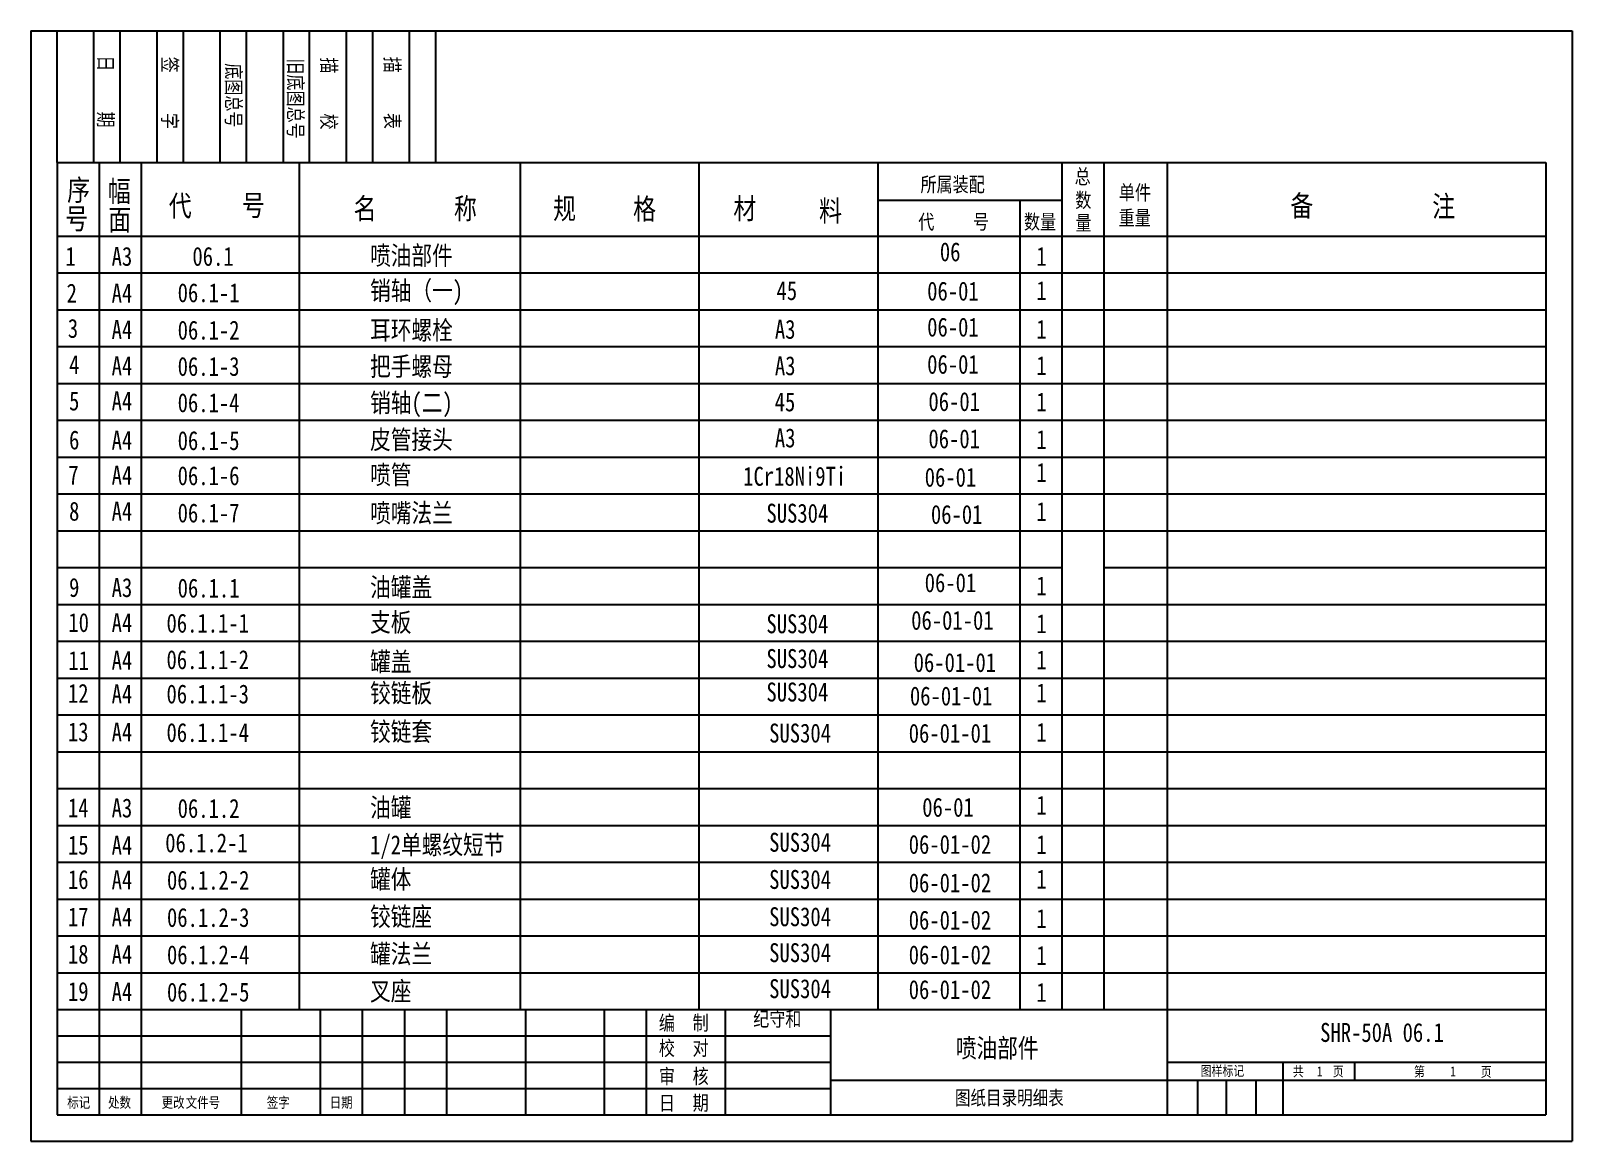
# Model space of a CAD drawing. Extents: x 196 to 489, y 195 to 406.
import ezdxf

# ---------------------------------------------------------------- set-up
doc = ezdxf.new("R2010")
doc.units = 0
doc.header["$LTSCALE"] = 10.5
doc.header["$MEASUREMENT"] = 0
doc.layers.add('SMPEN_THICK', color=7, linetype='CONTINUOUS')
doc.styles.add('HZDX', font='SimSun.ttf', dxfattribs={"width": 0.8, "height": 5.5})

msp = doc.modelspace()

# ---------------------------------------------------------------- linework, layer by layer
at = {"layer": 'SMPEN_THICK'}
for p, q in [((196, 406.49), (196, 195.49)), ((196, 406.49), (489, 406.49)), ((201, 381.49), (201, 406.49)), ((208, 381.49), (208, 406.49)), ((213, 381.49), (213, 406.49)), ((220, 381.49), (220, 406.49)), ((225, 381.49), (225, 406.49)), ((232, 381.49), (232, 406.49)), ((237, 381.49), (237, 406.49)), ((244, 381.49), (244, 406.49)), ((249, 381.49), (249, 406.49)), ((256, 381.49), (256, 406.49)), ((261, 381.49), (261, 406.49)), ((268, 381.49), (268, 406.49)), ((273, 381.49), (273, 406.49)), ((489, 406.49), (489, 195.49)), ((201, 381.49), (484, 381.49)), ((201, 381.49), (201, 200.49)), ((209, 381.49), (209, 200.49)), ((217, 381.49), (217, 220.49)), ((247, 381.49), (247, 220.49)), ((289, 381.49), (289, 220.49)), ((323, 381.49), (323, 220.49)), ((357, 381.49), (357, 220.49)), ((392, 381.49), (392, 220.49)), ((400, 381.49), (400, 220.49)), ((412, 381.49), (412, 200.49)), ((484, 381.49), (484, 200.49)), ((357, 374.3), (392, 374.3)), ((384, 374.3), (384, 220.49)), ((201, 367.49), (484, 367.49)), ((201, 362.69), (201, 200.49)), ((201, 360.49), (484, 360.49)), ((201, 353.49), (484, 353.49)), ((201, 346.49), (484, 346.49)), ((201, 339.49), (484, 339.49)), ((201, 332.49), (484, 332.49)), ((201, 325.49), (484, 325.49)), ((201, 318.49), (484, 318.49)), ((201, 311.49), (400, 311.49)), ((400, 311.49), (484, 311.49)), ((201, 304.49), (392, 304.49)), ((201, 304.42), (201, 200.49)), ((400, 304.49), (484, 304.49)), ((201, 297.49), (400, 297.49)), ((400, 297.49), (484, 297.49)), ((201, 290.49), (484, 290.49)), ((201, 283.49), (400, 283.49)), ((400, 283.49), (484, 283.49)), ((201, 276.49), (484, 276.49)), ((201, 269.49), (484, 269.49)), ((201, 262.49), (484, 262.49)), ((201, 255.49), (484, 255.49)), ((201, 248.49), (484, 248.49)), ((201, 241.49), (484, 241.49)), ((201, 234.49), (484, 234.49)), ((201, 227.49), (484, 227.49)), ((201, 220.49), (484, 220.49)), ((217, 220.49), (217, 200.49)), ((236, 220.49), (236, 200.49)), ((251, 220.49), (251, 200.49)), ((259, 220.49), (259, 200.49)), ((267, 220.49), (267, 200.49)), ((275, 220.49), (275, 200.49)), ((290, 220.49), (290, 200.49)), ((305, 220.49), (305, 200.49)), ((313, 220.49), (313, 200.49)), ((328, 220.49), (328, 200.49)), ((348, 220.49), (348, 200.49)), ((201, 215.49), (348, 215.49)), ((201, 210.49), (348, 210.49)), ((412, 210.49), (484, 210.49)), ((434, 210.49), (434, 200.49)), ((447.64, 210.49), (447.64, 207.09)), ((201, 205.49), (348, 205.49)), ((348, 207.08), (412, 207.08)), ((412, 207.08), (484, 207.08)), ((417.8, 207.08), (417.8, 200.49)), ((423.25, 207.08), (423.25, 200.49)), ((428.88, 207.08), (428.88, 200.49)), ((201, 200.49), (484, 200.49)), ((196, 195.49), (489, 195.49))]:
    msp.add_line(p, q, dxfattribs=at)

# ---------------------------------------------------------------- texts
at = {"layer": 'SMPEN_THICK', "style": 'HZDX', "width": 0.8}
for s, p in [('签     字', (221.02, 401.57)), ('描     表', (263.31, 401.57)), ('日     期', (208.83, 401.82)), ('底图总号', (233.15, 400.33)), ('旧底图总号', (244.93, 401.26)), ('描     校', (251.25, 401.44))]:
    msp.add_text(s, height=2.8, rotation=270, dxfattribs=at).set_placement(p)
for s, height, p in [('序', 4, (202.89, 374.23)), ('幅', 4, (210.61, 374.02)), ('所属装配', 2.8, (365.12, 375.9)), ('总', 2.8, (394.42, 377.41)), ('代', 4, (222.21, 371.25)), ('号', 4, (236.11, 371.34)), ('名', 4, (257.35, 370.71)), ('称', 4, (276.43, 370.71)), ('规', 4, (295.28, 370.71)), ('格', 4, (310.48, 370.64)), ('材', 4, (329.54, 370.73)), ('数', 2.8, (394.54, 372.91)), ('单件', 2.8, (402.83, 374.36)), ('备', 4, (435.42, 371.25)), ('注', 4, (462.39, 371.15)), ('号', 4, (202.52, 368.79)), ('面', 4, (210.7, 368.6)), ('料', 4, (345.84, 370.28)), ('重量', 2.8, (402.78, 369.55)), ('代', 2.8, (364.69, 368.78)), ('号', 2.8, (375.08, 368.81)), ('数量', 2.8, (384.78, 368.8)), ('量', 2.8, (394.57, 368.59)), ('1', 3.6, (202.58, 361.83)), ('A3', 3.6, (211.36, 361.83)), ('06.1', 3.6, (226.72, 361.83)), ('喷油部件', 3.6, (260.49, 362)), ('1', 3.6, (387.14, 361.83)), ('2', 3.6, (202.8, 354.85)), ('A4', 3.6, (211.36, 354.85)), ('06.1-1', 3.6, (223.91, 354.92)), ('销轴（一)', 3.6, (260.49, 355.33)), ('45', 3.6, (337.75, 355.33)), ('06-01', 3.6, (366.39, 355.23)), ('1', 3.6, (387.14, 355.33)), ('3', 3.6, (203.03, 348.15)), ('耳环螺栓', 3.6, (260.49, 347.81)), ('06-01', 3.6, (366.39, 348.39)), ('A4', 3.6, (211.36, 347.94)), ('06.1-2', 3.6, (223.91, 347.81)), ('A3', 3.6, (337.44, 347.97)), ('1', 3.6, (387.14, 347.97)), ('4', 3.6, (203.27, 341.25)), ('A4', 3.6, (211.36, 341.04)), ('06.1-3', 3.6, (223.91, 340.92)), ('把手螺母', 3.6, (260.49, 340.92)), ('A3', 3.6, (337.44, 341.05)), ('06-01', 3.6, (366.39, 341.32)), ('1', 3.6, (387.14, 341.07)), ('5', 3.6, (203.27, 334.35)), ('A4', 3.6, (211.36, 334.37)), ('06.1-4', 3.6, (223.91, 334.02)), ('销轴(二)', 3.6, (260.49, 334.02)), ('45', 3.6, (337.4, 334.18)), ('06-01', 3.6, (366.63, 334.24)), ('1', 3.6, (387.14, 334.17)), ('皮管接头', 3.6, (260.49, 327)), ('6', 3.6, (203.27, 326.94)), ('A4', 3.6, (211.36, 326.91)), ('06.1-5', 3.6, (223.91, 326.82)), ('A3', 3.6, (337.44, 327.33)), ('06-01', 3.6, (366.63, 327.17)), ('1', 3.6, (387.14, 327.03)), ('7', 3.6, (203.13, 320.27)), ('A4', 3.6, (211.36, 320.24)), ('06.1-6', 3.6, (223.91, 320.15)), ('喷管', 3.6, (260.49, 320.33)), ('1Cr18Ni9Ti', 3.6, (331.41, 320.04)), ('06-01', 3.6, (365.92, 319.86)), ('1', 3.6, (387.14, 320.78)), ('8', 3.6, (203.27, 313.4)), ('A4', 3.6, (211.36, 313.42)), ('06.1-7', 3.6, (223.91, 313.07)), ('喷嘴法兰', 3.6, (260.49, 313.07)), ('SUS304', 3.6, (335.83, 313.02)), ('1', 3.6, (387.14, 313.34)), ('06-01', 3.6, (367.1, 312.79)), ('9', 3.6, (203.27, 298.92)), ('A3', 3.6, (211.36, 298.89)), ('06.1.1', 3.6, (223.91, 298.8)), ('油罐盖', 3.6, (260.49, 298.97)), ('06-01', 3.6, (365.92, 299.82)), ('1', 3.6, (387.14, 299.23)), ('支板', 3.6, (260.49, 292.3)), ('06-01-01', 3.6, (363.35, 292.67)), ('10', 3.6, (203.13, 292.25)), ('A4', 3.6, (211.36, 292.22)), ('06.1.1-1', 3.6, (221.79, 292.13)), ('SUS304', 3.6, (335.83, 292.01)), ('1', 3.6, (387.14, 292.03)), ('11', 3.6, (203.13, 285.03)), ('A4', 3.6, (211.36, 285.08)), ('06.1.1-2', 3.6, (221.79, 285.19)), ('罐盖', 3.6, (260.49, 284.8)), ('SUS304', 3.6, (335.83, 285.4)), ('06-01-01', 3.6, (363.82, 284.65)), ('1', 3.6, (387.14, 285.15)), ('12', 3.6, (203.05, 278.79)), ('A4', 3.6, (211.36, 278.69)), ('06.1.1-3', 3.6, (221.79, 278.67)), ('铰链板', 3.6, (260.49, 278.84)), ('SUS304', 3.6, (335.83, 279.04)), ('06-01-01', 3.6, (363.11, 278.29)), ('1', 3.6, (387.14, 278.88)), ('铰链套', 3.6, (260.49, 271.52)), ('13', 3.6, (203.05, 271.47)), ('A4', 3.6, (211.36, 271.44)), ('06.1.1-4', 3.6, (221.79, 271.35)), ('SUS304', 3.6, (336.35, 271.24)), ('06-01-01', 3.6, (362.88, 271.21)), ('1', 3.6, (387.14, 271.39)), ('油罐', 3.6, (260.49, 257.1)), ('1', 3.6, (387.14, 257.53)), ('14', 3.6, (203.05, 257.05)), ('A3', 3.6, (211.36, 257.01)), ('06.1.2', 3.6, (223.91, 256.93)), ('06-01', 3.6, (365.45, 257.14)), ('15', 3.6, (203.05, 249.96)), ('A4', 3.6, (211.36, 249.92)), ('06.1.2-1', 3.6, (221.55, 250.38)), ('1/2单螺纹短节', 3.6, (260.49, 250.01)), ('SUS304', 3.6, (336.35, 250.49)), ('06-01-02', 3.6, (362.88, 250.09)), ('1', 3.6, (387.14, 250.05)), ('16', 3.6, (203.05, 243.41)), ('A4', 3.6, (211.36, 243.37)), ('06.1.2-2', 3.6, (221.88, 243.29)), ('罐体', 3.6, (260.49, 243.46)), ('SUS304', 3.6, (336.35, 243.42)), ('06-01-02', 3.6, (362.88, 242.78)), ('1', 3.6, (387.14, 243.5)), ('铰链座', 3.6, (260.49, 236.37)), ('17', 3.6, (203.05, 236.32)), ('A4', 3.6, (211.36, 236.29)), ('06.1.2-3 ', 3.6, (221.88, 236.2)), ('SUS304', 3.6, (336.35, 236.34)), ('06-01-02', 3.6, (362.88, 235.7)), ('1', 3.6, (387.14, 236.01)), ('18', 3.6, (203.05, 229.23)), ('A4', 3.6, (211.36, 229.2)), ('06.1.2-4', 3.6, (221.88, 229.11)), ('罐法兰', 3.6, (260.49, 229.28)), ('SUS304', 3.6, (336.35, 229.51)), ('06-01-02', 3.6, (362.88, 229.1)), ('1', 3.6, (387.14, 228.99)), ('19', 3.6, (203.05, 222.14)), ('A4', 3.6, (211.36, 222.11)), ('叉座', 3.6, (260.49, 222.2)), ('SUS304', 3.6, (336.35, 222.67)), ('06-01-02', 3.6, (362.88, 222.5)), ('06.1.2-5', 3.6, (221.88, 222.02)), ('1', 3.6, (387.14, 221.97)), ('编', 2.8, (315.38, 216.54)), ('制', 2.8, (321.8, 216.57)), ('SHR-50A 06.1', 3.6, (441.09, 214.35)), ('校', 2.8, (315.38, 211.77)), ('对', 2.8, (321.8, 211.79)), ('喷油部件', 3.6, (371.84, 211.38)), ('审', 2.8, (315.38, 206.4)), ('核', 2.8, (321.8, 206.42)), ('图样标记', 1.9, (418.37, 207.89)), ('共', 1.9, (435.89, 207.8)), ('1', 1.9, (440.51, 207.8)), ('页', 1.9, (443.48, 207.8)), ('第', 1.9, (458.92, 207.78)), ('1', 1.9, (465.85, 207.8)), ('页', 1.9, (471.61, 207.71)), ('图纸目录明细表', 2.71, (371.66, 202.37)), ('标记', 2, (202.92, 201.84)), ('处数', 2, (210.68, 201.84)), ('更改', 2, (220.86, 201.84)), ('文件号', 2, (225.43, 201.84)), ('签字', 2, (240.85, 201.84)), ('日期', 2, (252.8, 201.84)), ('日', 2.8, (315.38, 201.33)), ('期', 2.8, (321.8, 201.36))]:
    msp.add_text(s, height=height, dxfattribs=at).set_placement(p)
at = {"layer": 'SMPEN_THICK', "attachment_point": 1, "style": 'HZDX'}
for s, insert, char_height, width in [('06', (368.8, 366.3), 3.6, 18.1667), ('纪守和', (333.31, 220.11), 2.8, 18.6417)]:
    msp.add_mtext(s, dxfattribs=dict(at, insert=insert, char_height=char_height, width=width))

doc.saveas('drawing.dxf')
